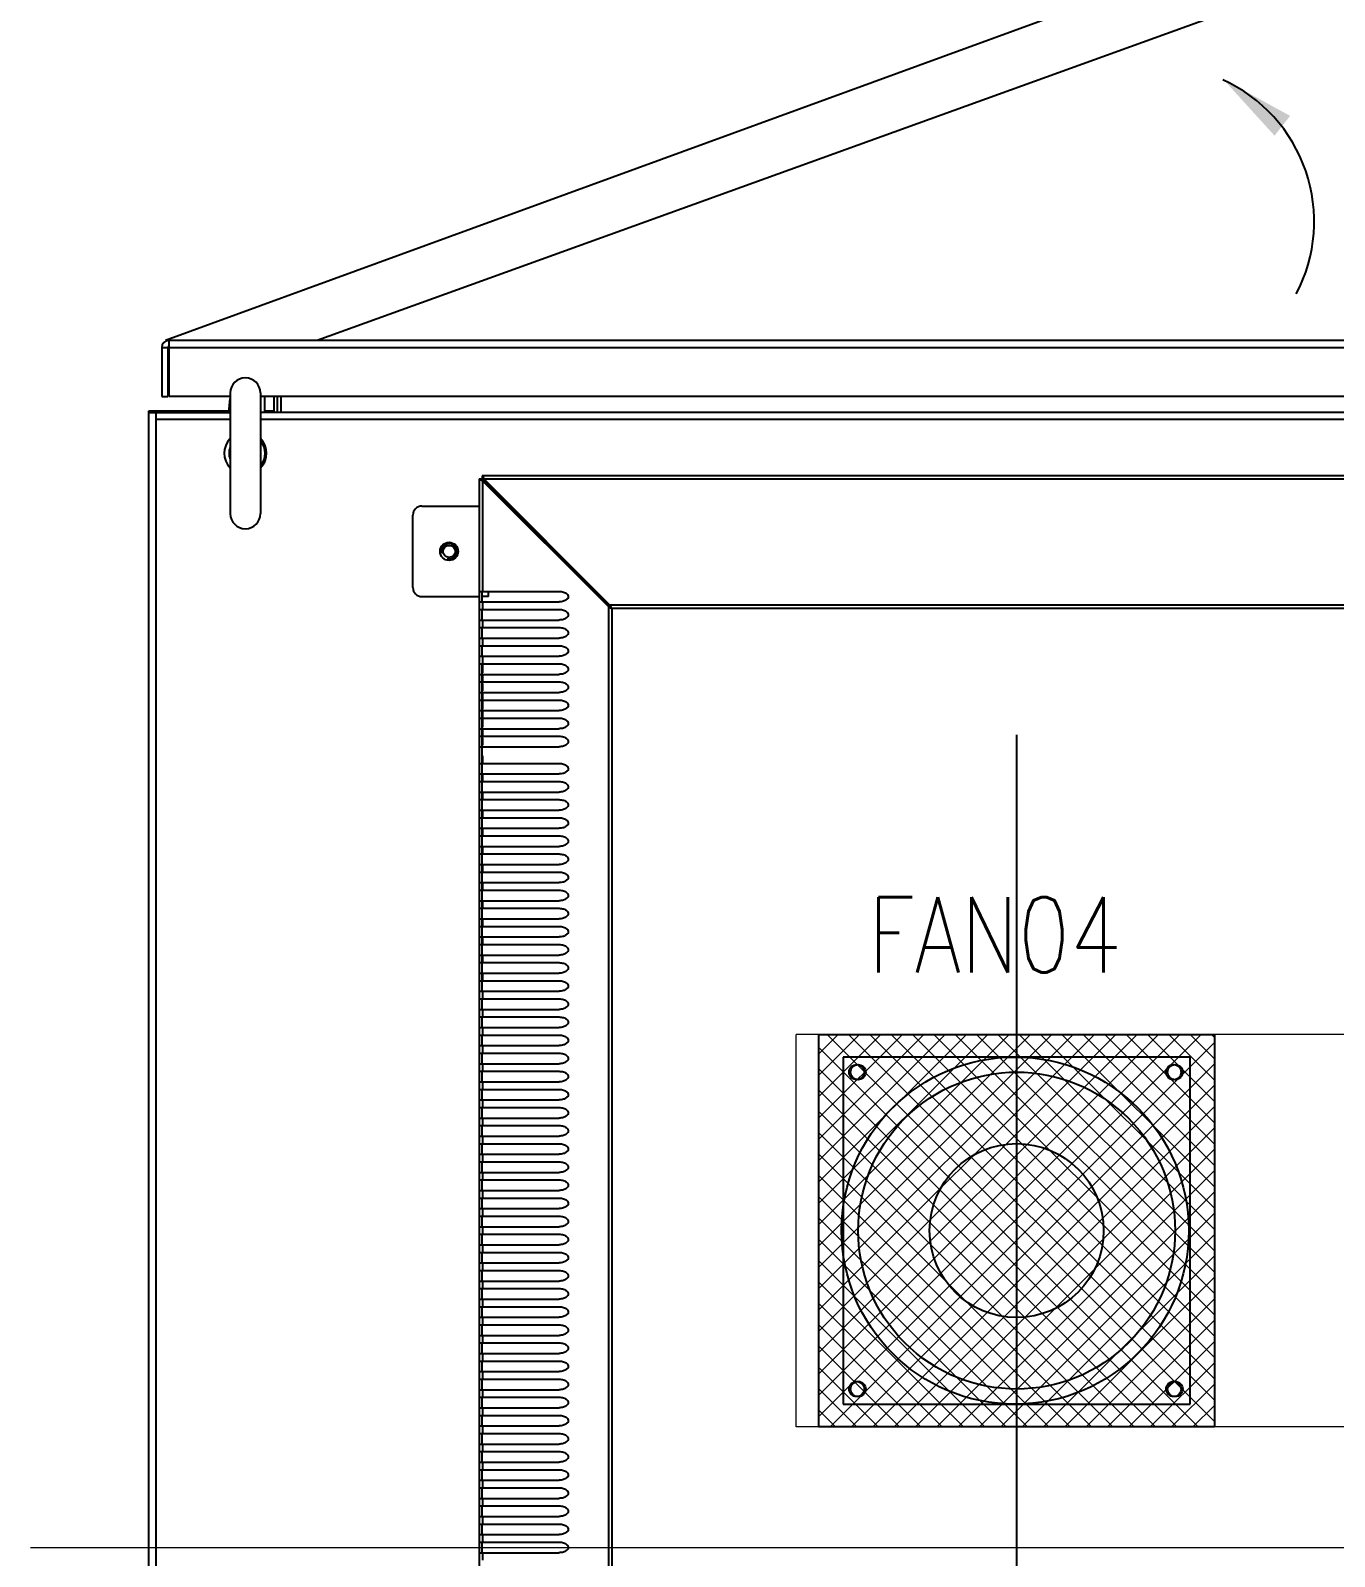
# Model space of a CAD drawing. Extents: x 79822 to 122366, y -56021 to -28815.
# Drawn here: x 84231 to 84663, y -52475 to -51969 of the extents above; entities that cross this region are included whole.
import ezdxf
from ezdxf.lldxf.tags import DXFTag

# ---------------------------------------------------------------- set-up
doc = ezdxf.new("R2010")
doc.units = 0
doc.header["$LTSCALE"] = 100
doc.header["$MEASUREMENT"] = 0
doc.layers.add('CABINET', color=7, linetype='Continuous')
doc.layers.add('PANEL', color=7, linetype='Continuous')
doc.styles.add('ROMANS', font='romans', dxfattribs={"width": 0.8, "height": 2})
tags = doc.linetypes.add('CENTER', pattern=[2, 1.25, -0.25, 0.25, -0.25]).pattern_tags.tags
tags[10:11] = [DXFTag(74, 4), DXFTag(75, 0), DXFTag(340, '0'), DXFTag(46, 1.0), DXFTag(50, 0.0), DXFTag(44, 0.0), DXFTag(45, 0.0)]
tags[8:9] = [DXFTag(74, 4), DXFTag(75, 0), DXFTag(340, '0'), DXFTag(46, 1.0), DXFTag(50, 0.0), DXFTag(44, 0.0), DXFTag(45, 0.0)]
tags[6:7] = [DXFTag(74, 4), DXFTag(75, 0), DXFTag(340, '0'), DXFTag(46, 1.0), DXFTag(50, 0.0), DXFTag(44, 0.0), DXFTag(45, 0.0)]
tags[4:5] = [DXFTag(74, 4), DXFTag(75, 0), DXFTag(340, '0'), DXFTag(46, 1.0), DXFTag(50, 0.0), DXFTag(44, 0.0), DXFTag(45, 0.0)]
tags = doc.linetypes.add('HIDDEN', pattern=[0.375, 0.25, -0.125]).pattern_tags.tags
tags[6:7] = [DXFTag(74, 4), DXFTag(75, 0), DXFTag(340, '0'), DXFTag(46, 1.0), DXFTag(50, 0.0), DXFTag(44, 0.0), DXFTag(45, 0.0)]
tags[4:5] = [DXFTag(74, 4), DXFTag(75, 0), DXFTag(340, '0'), DXFTag(46, 1.0), DXFTag(50, 0.0), DXFTag(44, 0.0), DXFTag(45, 0.0)]

# ---------------------------------------------------------------- blocks, each defined once
blk = doc.blocks.new('风机')
at = {"color": 3}
for p, q in [((0, 0), (0, -115)), ((115, 0), (0, 0)), ((115, -115), (115, 0)), ((0, -115), (115, -115))]:
    blk.add_line(p, q, dxfattribs=at)
for centre, major_axis, start_param, end_param in [((5, -5), (1.77, 1.77), 2.356194490187731, 8.639379797367317), ((57.5, -57.5), (37.12, 37.12), 2.356194490192193, 8.63937979737178), ((110, -5), (1.77, 1.77), 2.356194490188677, 8.639379797368264), ((5, -110), (-1.77, 1.77), 0.785398, 7.068583), ((110, -110), (-1.77, 1.77), 0.785398, 7.068583)]:
    blk.add_ellipse(centre, major_axis=major_axis, ratio=1, start_param=start_param, end_param=end_param, dxfattribs=at)

msp = doc.modelspace()

# ---------------------------------------------------------------- hatches: boundary and pattern name
at = {"linetype": 'HIDDEN', "lineweight": 20}
h = msp.add_hatch(dxfattribs=at)
h.set_pattern_fill('ANSI37', color=256, scale=40, angle=180, style=2)
h.set_pattern_definition([(135, (80412.8075, -71123.2816), (3.5355339, 3.5355339), []), (45, (80412.8075, -71123.2816), (3.5355339, -3.5355339), [])])
h.paths.add_polyline_path([(84622.77, -52431.79), (84491.77, -52431.79), (84491.77, -52301.79), (84622.77, -52301.79)])

# ---------------------------------------------------------------- linework, layer by layer
at = {"color": 7, "linetype": 'Continuous'}
for p, q in [((84276.37, -52071.91), (84276.37, -52090.41)), ((85063.77, -52071.91), (84276.37, -52071.91)), ((84274.07, -52074.21), (84274.07, -52090.41)), ((84274.07, -52074.21), (84276.07, -52074.21)), ((84276.07, -52074.21), (84276.07, -52090.41)), ((84276.37, -52074.21), (85063.77, -52074.21)), ((84274.07, -52090.41), (84276.07, -52090.41)), ((84296.77, -52090.41), (84276.37, -52090.41)), ((84296.3, -52095.76), (84296.77, -52091.06)), ((84296.77, -52089.26), (84296.77, -52129.26)), ((84306.77, -52089.26), (84306.77, -52129.26)), ((85031.77, -52090.41), (84306.77, -52090.41)), ((84308.07, -52090.41), (84308.07, -52095.76)), ((84311.17, -52090.41), (84311.17, -52095.76)), ((84312.37, -52095.76), (84312.37, -52090.41)), ((84313.57, -52090.41), (84313.57, -52095.76)), ((84269.77, -52847.76), (84269.77, -52095.16)), ((84269.77, -52095.16), (84296.36, -52095.16)), ((84269.77, -52095.76), (84296.77, -52095.76)), ((84270.27, -52095.16), (84270.27, -52095.76)), ((84272.07, -52095.76), (84272.07, -52847.76)), ((84296.77, -52098.06), (84272.07, -52098.06)), ((85031.77, -52095.76), (84306.77, -52095.76)), ((85031.77, -52098.06), (84306.77, -52098.06)), ((84308.07, -52095.16), (84311.17, -52095.16)), ((84379.27, -52117.76), (84379.27, -52825.76)), ((84379.27, -52117.76), (84380.37, -52117.76)), ((84380.27, -52116.76), (84380.27, -52117.86)), ((84958.27, -52116.76), (84380.27, -52116.76)), ((84380.87, -52117.86), (84380.87, -52118.36)), ((84422.56, -52159.55), (84380.87, -52117.86)), ((84957.67, -52117.86), (84380.87, -52117.86)), ((84380.37, -52118.36), (84380.37, -52155.01)), ((84422.06, -52160.05), (84380.37, -52118.36)), ((84380.37, -52118.36), (84380.87, -52118.36)), ((84422.56, -52160.05), (84380.87, -52118.36)), ((84360.27, -52126.76), (84379.27, -52126.76)), ((84357.27, -52153.76), (84357.27, -52129.76)), ((84360.27, -52156.76), (84379.27, -52156.76)), ((84379.27, -52155.01), (84405.68, -52155.01)), ((84379.27, -52158.51), (84405.68, -52158.51)), ((84380.27, -52158.51), (84380.27, -52155.01)), ((84382.27, -52156.76), (84380.27, -52156.76)), ((84380.37, -52158.51), (84380.37, -52161.01)), ((84382.27, -52156.76), (84382.27, -52155.01)), ((84379.27, -52161.01), (84405.68, -52161.01)), ((84380.27, -52164.51), (84380.27, -52161.01)), ((84422.06, -52160.05), (84422.06, -52783.47)), ((84422.06, -52160.05), (84422.56, -52160.05)), ((84422.56, -52159.55), (84422.56, -52160.05)), ((84915.98, -52159.55), (84422.56, -52159.55)), ((84423.16, -52160.65), (84423.16, -52782.87)), ((84915.38, -52160.65), (84423.16, -52160.65)), ((84379.27, -52164.51), (84405.68, -52164.51)), ((84379.27, -52167.01), (84405.68, -52167.01)), ((84380.27, -52170.51), (84380.27, -52167.01)), ((84380.37, -52164.51), (84380.37, -52167.01)), ((84379.27, -52170.51), (84405.68, -52170.51)), ((84379.27, -52173.01), (84405.68, -52173.01)), ((84380.27, -52176.51), (84380.27, -52173.01)), ((84380.37, -52170.51), (84380.37, -52173.01)), ((84379.27, -52176.51), (84405.68, -52176.51)), ((84380.37, -52176.51), (84380.37, -52179.01)), ((84379.27, -52179.01), (84405.68, -52179.01)), ((84379.27, -52182.51), (84405.68, -52182.51)), ((84380.27, -52182.51), (84380.27, -52179.01)), ((84380.27, -52185.51), (84380.27, -52182.01)), ((84380.37, -52179.51), (84380.37, -52182.01)), ((84380.37, -52182.51), (84380.37, -52185.01)), ((84379.27, -52185.01), (84405.68, -52185.01)), ((84379.27, -52188.51), (84405.68, -52188.51)), ((84380.27, -52188.51), (84380.27, -52185.01)), ((84380.27, -52191.51), (84380.27, -52188.01)), ((84380.37, -52185.51), (84380.37, -52188.01)), ((84380.37, -52188.51), (84380.37, -52191.01)), ((84379.27, -52191.01), (84405.68, -52191.01)), ((84380.27, -52194.51), (84380.27, -52191.01)), ((84380.27, -52197.51), (84380.27, -52194.01)), ((84380.37, -52191.51), (84380.37, -52194.01)), ((84379.27, -52194.51), (84405.68, -52194.51)), ((84379.27, -52197.01), (84405.68, -52197.01)), ((84380.27, -52200.51), (84380.27, -52197.01)), ((84380.37, -52194.51), (84380.37, -52197.01)), ((84380.37, -52197.51), (84380.37, -52200.01)), ((84379.27, -52200.51), (84405.68, -52200.51)), ((84379.27, -52203.01), (84405.68, -52203.01)), ((84380.27, -52203.51), (84380.27, -52200.01)), ((84380.27, -52206.51), (84380.27, -52203.01)), ((84380.37, -52200.51), (84380.37, -52203.01)), ((84380.37, -52203.51), (84380.37, -52206.01)), ((84379.27, -52206.51), (84405.68, -52206.51)), ((84380.27, -52209.51), (84380.27, -52206.01)), ((84380.27, -52287.51), (84380.27, -52209.01)), ((84379.27, -52212.01), (84405.68, -52212.01)), ((84380.27, -52215.51), (84380.27, -52212.01)), ((84380.37, -52209.51), (84380.37, -52212.01)), ((84379.27, -52215.51), (84405.68, -52215.51)), ((84379.27, -52218.01), (84405.68, -52218.01)), ((84380.27, -52221.51), (84380.27, -52218.01)), ((84380.37, -52215.51), (84380.37, -52218.01)), ((84379.27, -52221.51), (84405.68, -52221.51)), ((84379.27, -52224.01), (84405.68, -52224.01)), ((84380.27, -52227.51), (84380.27, -52224.01)), ((84380.37, -52221.51), (84380.37, -52224.01)), ((84379.27, -52227.51), (84405.68, -52227.51)), ((84380.37, -52227.51), (84380.37, -52230.01)), ((84379.27, -52230.01), (84405.68, -52230.01)), ((84379.27, -52233.51), (84405.68, -52233.51)), ((84380.27, -52233.51), (84380.27, -52230.01)), ((84380.37, -52233.51), (84380.37, -52236.01)), ((84379.27, -52236.01), (84405.68, -52236.01)), ((84379.27, -52239.51), (84405.68, -52239.51)), ((84380.27, -52239.51), (84380.27, -52236.01)), ((84380.37, -52239.51), (84380.37, -52242.01)), ((84379.27, -52242.01), (84405.68, -52242.01)), ((84380.27, -52245.51), (84380.27, -52242.01)), ((84379.27, -52245.51), (84405.68, -52245.51)), ((84379.27, -52248.01), (84405.68, -52248.01)), ((84380.27, -52251.51), (84380.27, -52248.01)), ((84380.37, -52245.51), (84380.37, -52248.01)), ((84379.27, -52251.51), (84405.68, -52251.51)), ((84379.27, -52254.01), (84405.68, -52254.01)), ((84380.27, -52257.51), (84380.27, -52254.01)), ((84380.37, -52251.51), (84380.37, -52254.01)), ((84379.27, -52257.51), (84405.68, -52257.51)), ((84380.37, -52257.51), (84380.37, -52260.01)), ((84379.27, -52260.01), (84405.68, -52260.01)), ((84379.27, -52263.51), (84405.68, -52263.51)), ((84380.27, -52263.51), (84380.27, -52260.01)), ((84380.37, -52263.51), (84380.37, -52266.01)), ((84379.27, -52266.01), (84405.68, -52266.01)), ((84379.27, -52269.51), (84405.68, -52269.51)), ((84380.27, -52269.51), (84380.27, -52266.01)), ((84380.37, -52269.51), (84380.37, -52272.01)), ((84379.27, -52272.01), (84405.68, -52272.01)), ((84380.27, -52275.51), (84380.27, -52272.01)), ((84379.27, -52275.51), (84405.68, -52275.51)), ((84379.27, -52278.01), (84405.68, -52278.01)), ((84380.27, -52281.51), (84380.27, -52278.01)), ((84380.37, -52275.51), (84380.37, -52278.01)), ((84379.27, -52281.51), (84405.68, -52281.51)), ((84379.27, -52284.01), (84405.68, -52284.01)), ((84380.27, -52287.51), (84380.27, -52284.01)), ((84380.37, -52281.51), (84380.37, -52284.01)), ((84379.27, -52287.51), (84405.68, -52287.51)), ((84379.27, -52287.51), (84405.68, -52287.51)), ((84379.27, -52290.01), (84405.68, -52290.01)), ((84379.27, -52290.01), (84405.68, -52290.01)), ((84380.27, -52293.51), (84380.27, -52290.01)), ((84380.27, -52293.51), (84380.27, -52290.01)), ((84380.37, -52287.51), (84380.37, -52290.01)), ((84380.37, -52287.51), (84380.37, -52290.01)), ((84379.27, -52293.51), (84405.68, -52293.51)), ((84379.27, -52293.51), (84405.68, -52293.51)), ((84380.37, -52293.51), (84380.37, -52296.01)), ((84380.37, -52293.51), (84380.37, -52296.01)), ((84379.27, -52296.01), (84405.68, -52296.01)), ((84379.27, -52296.01), (84405.68, -52296.01)), ((84379.27, -52299.51), (84405.68, -52299.51)), ((84379.27, -52299.51), (84405.68, -52299.51)), ((84380.27, -52299.51), (84380.27, -52296.01)), ((84380.27, -52299.51), (84380.27, -52296.01)), ((84380.37, -52299.51), (84380.37, -52302.01)), ((84380.37, -52299.51), (84380.37, -52302.01)), ((84379.27, -52302.01), (84405.68, -52302.01)), ((84379.27, -52302.01), (84405.68, -52302.01)), ((84380.27, -52305.51), (84380.27, -52302.01)), ((84380.27, -52305.51), (84380.27, -52302.01)), ((84379.27, -52305.51), (84405.68, -52305.51)), ((84379.27, -52305.51), (84405.68, -52305.51)), ((84379.27, -52308.01), (84405.68, -52308.01)), ((84379.27, -52308.01), (84405.68, -52308.01)), ((84380.27, -52311.51), (84380.27, -52308.01)), ((84380.27, -52311.51), (84380.27, -52308.01)), ((84380.37, -52305.51), (84380.37, -52308.01)), ((84380.37, -52305.51), (84380.37, -52308.01)), ((84379.27, -52311.51), (84405.68, -52311.51)), ((84379.27, -52311.51), (84405.68, -52311.51)), ((84379.27, -52314.01), (84405.68, -52314.01)), ((84380.27, -52317.51), (84380.27, -52314.01)), ((84380.37, -52311.51), (84380.37, -52314.01)), ((84379.27, -52317.51), (84405.68, -52317.51)), ((84379.27, -52320.01), (84405.68, -52320.01)), ((84380.27, -52323.51), (84380.27, -52320.01)), ((84380.37, -52317.51), (84380.37, -52320.01)), ((84379.27, -52323.51), (84405.68, -52323.51)), ((84380.37, -52323.51), (84380.37, -52326.01)), ((84379.27, -52326.01), (84405.68, -52326.01)), ((84379.27, -52329.51), (84405.68, -52329.51)), ((84380.27, -52329.51), (84380.27, -52326.01)), ((84380.37, -52329.51), (84380.37, -52332.01)), ((84379.27, -52332.01), (84405.68, -52332.01)), ((84379.27, -52335.51), (84405.68, -52335.51)), ((84380.27, -52335.51), (84380.27, -52332.01)), ((84380.37, -52335.51), (84380.37, -52338.01)), ((84379.27, -52338.01), (84405.68, -52338.01)), ((84380.27, -52341.51), (84380.27, -52338.01)), ((84379.27, -52341.51), (84405.68, -52341.51)), ((84379.27, -52344.01), (84405.68, -52344.01)), ((84380.27, -52347.51), (84380.27, -52344.01)), ((84380.37, -52341.51), (84380.37, -52344.01)), ((84379.27, -52347.51), (84405.68, -52347.51)), ((84379.27, -52350.01), (84405.68, -52350.01)), ((84380.27, -52353.51), (84380.27, -52350.01)), ((84380.37, -52347.51), (84380.37, -52350.01)), ((84379.27, -52353.51), (84405.68, -52353.51)), ((84380.37, -52353.51), (84380.37, -52356.01)), ((84379.27, -52356.01), (84405.68, -52356.01)), ((84379.27, -52359.51), (84405.68, -52359.51)), ((84380.27, -52359.51), (84380.27, -52356.01)), ((84380.37, -52359.51), (84380.37, -52362.01)), ((84379.27, -52362.01), (84405.68, -52362.01)), ((84379.27, -52365.51), (84405.68, -52365.51)), ((84380.27, -52365.51), (84380.27, -52362.01)), ((84380.37, -52365.51), (84380.37, -52368.01)), ((84379.27, -52368.01), (84405.68, -52368.01)), ((84380.27, -52371.51), (84380.27, -52368.01)), ((84379.27, -52371.51), (84405.68, -52371.51)), ((84379.27, -52374.01), (84405.68, -52374.01)), ((84380.27, -52377.51), (84380.27, -52374.01)), ((84380.37, -52371.51), (84380.37, -52374.01)), ((84379.27, -52377.51), (84405.68, -52377.51)), ((84379.27, -52380.01), (84405.68, -52380.01)), ((84380.27, -52383.51), (84380.27, -52380.01)), ((84380.37, -52377.51), (84380.37, -52380.01)), ((84379.27, -52383.51), (84405.68, -52383.51)), ((84379.27, -52386.01), (84405.68, -52386.01)), ((84380.27, -52389.51), (84380.27, -52386.01)), ((84380.37, -52383.51), (84380.37, -52386.01)), ((84379.27, -52389.51), (84405.68, -52389.51)), ((84380.37, -52389.51), (84380.37, -52392.01)), ((84379.27, -52392.01), (84405.68, -52392.01)), ((84379.27, -52395.51), (84405.68, -52395.51)), ((84380.27, -52395.51), (84380.27, -52392.01)), ((84380.37, -52395.51), (84380.37, -52398.01)), ((84379.27, -52398.01), (84405.68, -52398.01)), ((84380.27, -52401.51), (84380.27, -52398.01)), ((84379.27, -52401.51), (84405.68, -52401.51)), ((84379.27, -52404.01), (84405.68, -52404.01)), ((84380.27, -52407.51), (84380.27, -52404.01)), ((84380.37, -52401.51), (84380.37, -52404.01)), ((84379.27, -52407.51), (84405.68, -52407.51)), ((84379.27, -52410.01), (84405.68, -52410.01)), ((84380.27, -52413.51), (84380.27, -52410.01)), ((84380.37, -52407.51), (84380.37, -52410.01)), ((84379.27, -52413.51), (84405.68, -52413.51)), ((84379.27, -52416.01), (84405.68, -52416.01)), ((84380.27, -52419.51), (84380.27, -52416.01)), ((84380.37, -52413.51), (84380.37, -52416.01)), ((84379.27, -52419.51), (84405.68, -52419.51)), ((84380.37, -52419.51), (84380.37, -52422.01)), ((84379.27, -52422.01), (84405.68, -52422.01)), ((84379.27, -52425.51), (84405.68, -52425.51)), ((84380.27, -52425.51), (84380.27, -52422.01)), ((84380.37, -52425.51), (84380.37, -52428.01)), ((84379.27, -52428.01), (84405.68, -52428.01)), ((84379.27, -52431.51), (84405.68, -52431.51)), ((84380.27, -52431.51), (84380.27, -52428.01)), ((84380.37, -52431.51), (84380.37, -52434.01)), ((84379.27, -52434.01), (84405.68, -52434.01)), ((84380.27, -52437.51), (84380.27, -52434.01)), ((84379.27, -52437.51), (84405.68, -52437.51)), ((84379.27, -52440.01), (84405.68, -52440.01)), ((84380.27, -52443.51), (84380.27, -52440.01)), ((84380.37, -52437.51), (84380.37, -52440.01)), ((84379.27, -52443.51), (84405.68, -52443.51)), ((84379.27, -52446.01), (84405.68, -52446.01)), ((84380.27, -52449.51), (84380.27, -52446.01)), ((84380.37, -52443.51), (84380.37, -52446.01)), ((84379.27, -52449.51), (84405.68, -52449.51)), ((84380.37, -52449.51), (84380.37, -52452.01)), ((84379.27, -52452.01), (84405.68, -52452.01)), ((84379.27, -52455.51), (84405.68, -52455.51)), ((84380.27, -52455.51), (84380.27, -52452.01)), ((84380.37, -52455.51), (84380.37, -52458.01)), ((84379.27, -52458.01), (84405.68, -52458.01)), ((84379.27, -52461.51), (84405.68, -52461.51)), ((84380.27, -52461.51), (84380.27, -52458.01)), ((84380.37, -52461.51), (84380.37, -52464.01)), ((84379.27, -52464.01), (84405.68, -52464.01)), ((84380.27, -52467.51), (84380.27, -52464.01)), ((84379.27, -52467.51), (84405.68, -52467.51)), ((84379.27, -52470.01), (84405.68, -52470.01)), ((84380.27, -52473.51), (84380.27, -52470.01)), ((84380.37, -52467.51), (84380.37, -52470.01)), ((84379.27, -52473.51), (84405.68, -52473.51)), ((84380.37, -52473.51), (84380.37, -52476.01))]:
    msp.add_line(p, q, dxfattribs=at)
at = {"color": 5, "linetype": 'HIDDEN', "lineweight": 15, "ltscale": 30}
for p, q in [((84854.27, -52301.79), (84484.27, -52301.79)), ((84484.27, -52431.79), (84484.27, -52301.79)), ((84854.27, -52431.79), (84484.27, -52431.79))]:
    msp.add_line(p, q, dxfattribs=at)
at = {"color": 1, "linetype": 'CENTER', "lineweight": 20}
msp.add_line((84230.6, -52471.76), (85102.24, -52471.76), dxfattribs=at)
at = {"linetype": 'HIDDEN'}
msp.add_lwpolyline([(84622.77, -52431.79), (84491.77, -52431.79), (84491.77, -52301.79), (84622.77, -52301.79)], close=True, dxfattribs=at)
at = {"color": 7, "linetype": 'Continuous'}
for radius in [3, 2]:
    msp.add_circle((84369.27, -52141.76), radius, dxfattribs=at)
at = {"color": 7, "linetype": 'HIDDEN'}
for centre, radius in [((84556.77, -52366.79), 57.5), ((84504.27, -52314.29), 2.5), ((84609.27, -52314.29), 2.5), ((84504.27, -52419.29), 2.5), ((84609.27, -52419.29), 2.5)]:
    msp.add_circle(centre, radius, dxfattribs=at)
at = {"color": 7, "linetype": 'Continuous'}
for centre, radius, start, end in [((84276.37, -52074.21), 2.3, 90, 180), ((84276.37, -52074.21), 0.3, 90, 180), ((84301.77, -52089.26), 5, 0, 180), ((84301.77, -52109.26), 7, 136.1481, 223.8519), ((84302.37, -52109.26), 6, 158.9847, 195), ((84302.37, -52109.26), 6, 159.9087, 200.0913), ((84302.37, -52109.26), 6, 317.1729, 42.8262), ((84302.37, -52109.26), 6, 317.4995, 42.5005), ((84301.77, -52109.26), 7, 316.1481, 43.8519), ((84366.48, -52122.18), 15.02, 16.7186, 17.1216), ((84384.69, -52103.97), 15.02, 252.8784, 253.2814), ((84360.27, -52129.76), 3, 90, 180), ((84301.77, -52129.26), 5, 180, 0), ((84369.27, -52141.76), 2.5, 255, 195), ((84360.27, -52153.76), 3, 180, 270), ((84431.38, -52151.73), 12.13, 224.62, 225.9632), ((84414.24, -52168.87), 12.13, 44.0368, 45.38), ((84454.8, -52099.74), 68.64, 242.1869, 242.5468), ((84362.25, -52192.29), 68.64, 27.4532, 27.8131)]:
    msp.add_arc(centre, radius, start, end, dxfattribs=at)
for points, start_tangent, end_tangent in [([(84379.4, -52117.96), (84379.27, -52117.76)], (-0.79084, 0.612022), (0, 1)), ([(84380.27, -52118.33), (84379.78, -52118.16), (84379.56, -52118.06), (84379.4, -52117.96)], (-0.955586, 0.294712), (-0.79084, 0.612022)), ([(84380.47, -52116.89), (84380.27, -52116.76)], (-0.612022, 0.79084), (-1, 0)), ([(84380.47, -52117.83), (84380.27, -52117.76)], (-0.822198, 0.569202), (-1, 0)), ([(84380.34, -52117.96), (84380.27, -52117.76)], (-0.569202, 0.822198), (0, 1)), ([(84380.87, -52118.36), (84380.55, -52118.16), (84380.34, -52117.96)], (-0.875724, 0.482812), (-0.569202, 0.822198)), ([(84380.84, -52117.76), (84380.67, -52117.27), (84380.57, -52117.05), (84380.47, -52116.89)], (-0.294712, 0.955586), (-0.612022, 0.79084)), ([(84380.87, -52118.36), (84380.67, -52118.04), (84380.47, -52117.83)], (-0.482812, 0.875724), (-0.822198, 0.569202)), ([(84405.68, -52155.01), (84406.47, -52155.07), (84407.16, -52155.23), (84407.77, -52155.49), (84408.27, -52155.85), (84408.61, -52156.31), (84408.71, -52156.84), (84408.55, -52157.33), (84408.19, -52157.74), (84407.7, -52158.06), (84407.11, -52158.3), (84406.44, -52158.45), (84405.68, -52158.51)], (0.999961, -0.008789), (-0.999962, -0.008666)), ([(84405.68, -52161.01), (84406.47, -52161.07), (84407.16, -52161.23), (84407.77, -52161.49), (84408.27, -52161.85), (84408.61, -52162.31), (84408.71, -52162.84), (84408.55, -52163.33), (84408.19, -52163.74), (84407.7, -52164.06), (84407.11, -52164.3), (84406.44, -52164.45), (84405.68, -52164.51)], (0.999961, -0.008789), (-0.999962, -0.008666)), ([(84422.06, -52160.05), (84422.41, -52160.25), (84422.78, -52160.45)], (0.856944, -0.515409), (0.883981, -0.467523)), ([(84422.56, -52159.55), (84422.76, -52159.9), (84422.96, -52160.27)], (0.515409, -0.856944), (0.467523, -0.883981)), ([(84422.56, -52160.05), (84422.75, -52160.25)], (0.671784, -0.740747), (0.701407, -0.712761)), ([(84422.56, -52160.05), (84422.76, -52160.24)], (0.740747, -0.671784), (0.712761, -0.701407)), ([(84405.68, -52167.01), (84406.47, -52167.07), (84407.16, -52167.23), (84407.77, -52167.49), (84408.27, -52167.85), (84408.61, -52168.31), (84408.71, -52168.84), (84408.55, -52169.33), (84408.19, -52169.74), (84407.7, -52170.06), (84407.11, -52170.3), (84406.44, -52170.45), (84405.68, -52170.51)], (0.999961, -0.008789), (-0.999962, -0.008666)), ([(84405.68, -52173.01), (84406.47, -52173.07), (84407.16, -52173.23), (84407.77, -52173.49), (84408.27, -52173.85), (84408.61, -52174.31), (84408.71, -52174.84), (84408.55, -52175.33), (84408.19, -52175.74), (84407.7, -52176.06), (84407.11, -52176.3), (84406.44, -52176.45), (84405.68, -52176.51)], (0.999961, -0.008789), (-0.999962, -0.008666)), ([(84405.68, -52179.01), (84406.47, -52179.07), (84407.16, -52179.23), (84407.77, -52179.49), (84408.27, -52179.85), (84408.61, -52180.31), (84408.71, -52180.84), (84408.55, -52181.33), (84408.19, -52181.74), (84407.7, -52182.06), (84407.11, -52182.3), (84406.44, -52182.45), (84405.68, -52182.51)], (0.999961, -0.008789), (-0.999962, -0.008666)), ([(84405.68, -52185.01), (84406.47, -52185.07), (84407.16, -52185.23), (84407.77, -52185.49), (84408.27, -52185.85), (84408.61, -52186.31), (84408.71, -52186.84), (84408.55, -52187.33), (84408.19, -52187.74), (84407.7, -52188.06), (84407.11, -52188.3), (84406.44, -52188.45), (84405.68, -52188.51)], (0.999961, -0.008789), (-0.999962, -0.008666)), ([(84405.68, -52191.01), (84406.47, -52191.07), (84407.16, -52191.23), (84407.77, -52191.49), (84408.27, -52191.85), (84408.61, -52192.31), (84408.71, -52192.84), (84408.55, -52193.33), (84408.19, -52193.74), (84407.7, -52194.06), (84407.11, -52194.3), (84406.44, -52194.45), (84405.68, -52194.51)], (0.999961, -0.008789), (-0.999962, -0.008666)), ([(84405.68, -52197.01), (84406.47, -52197.07), (84407.16, -52197.23), (84407.77, -52197.49), (84408.27, -52197.85), (84408.61, -52198.31), (84408.71, -52198.84), (84408.55, -52199.33), (84408.19, -52199.74), (84407.7, -52200.06), (84407.11, -52200.3), (84406.44, -52200.45), (84405.68, -52200.51)], (0.999961, -0.008789), (-0.999962, -0.008666)), ([(84405.68, -52203.01), (84406.47, -52203.07), (84407.16, -52203.23), (84407.77, -52203.49), (84408.27, -52203.85), (84408.61, -52204.31), (84408.71, -52204.84), (84408.55, -52205.33), (84408.19, -52205.74), (84407.7, -52206.06), (84407.11, -52206.3), (84406.44, -52206.45), (84405.68, -52206.51)], (0.999961, -0.008789), (-0.999962, -0.008666)), ([(84405.68, -52212.01), (84406.47, -52212.07), (84407.16, -52212.23), (84407.77, -52212.49), (84408.27, -52212.85), (84408.61, -52213.31), (84408.71, -52213.84), (84408.55, -52214.33), (84408.19, -52214.74), (84407.7, -52215.06), (84407.11, -52215.3), (84406.44, -52215.45), (84405.68, -52215.51)], (0.999961, -0.008789), (-0.999962, -0.008666)), ([(84405.68, -52218.01), (84406.47, -52218.07), (84407.16, -52218.23), (84407.77, -52218.49), (84408.27, -52218.85), (84408.61, -52219.31), (84408.71, -52219.84), (84408.55, -52220.33), (84408.19, -52220.74), (84407.7, -52221.06), (84407.11, -52221.3), (84406.44, -52221.45), (84405.68, -52221.51)], (0.999961, -0.008789), (-0.999962, -0.008666)), ([(84405.68, -52224.01), (84406.47, -52224.07), (84407.16, -52224.23), (84407.77, -52224.49), (84408.27, -52224.85), (84408.61, -52225.31), (84408.71, -52225.84), (84408.55, -52226.33), (84408.19, -52226.74), (84407.7, -52227.06), (84407.11, -52227.3), (84406.44, -52227.45), (84405.68, -52227.51)], (0.999961, -0.008789), (-0.999962, -0.008666)), ([(84405.68, -52230.01), (84406.47, -52230.07), (84407.16, -52230.23), (84407.77, -52230.49), (84408.27, -52230.85), (84408.61, -52231.31), (84408.71, -52231.84), (84408.55, -52232.33), (84408.19, -52232.74), (84407.7, -52233.06), (84407.11, -52233.3), (84406.44, -52233.45), (84405.68, -52233.51)], (0.999961, -0.008789), (-0.999962, -0.008666)), ([(84405.68, -52236.01), (84406.47, -52236.07), (84407.16, -52236.23), (84407.77, -52236.49), (84408.27, -52236.85), (84408.61, -52237.31), (84408.71, -52237.84), (84408.55, -52238.33), (84408.19, -52238.74), (84407.7, -52239.06), (84407.11, -52239.3), (84406.44, -52239.45), (84405.68, -52239.51)], (0.999961, -0.008789), (-0.999962, -0.008666)), ([(84405.68, -52242.01), (84406.47, -52242.07), (84407.16, -52242.23), (84407.77, -52242.49), (84408.27, -52242.85), (84408.61, -52243.31), (84408.71, -52243.84), (84408.55, -52244.33), (84408.19, -52244.74), (84407.7, -52245.06), (84407.11, -52245.3), (84406.44, -52245.45), (84405.68, -52245.51)], (0.999961, -0.008789), (-0.999962, -0.008666)), ([(84405.68, -52248.01), (84406.47, -52248.07), (84407.16, -52248.23), (84407.77, -52248.49), (84408.27, -52248.85), (84408.61, -52249.31), (84408.71, -52249.84), (84408.55, -52250.33), (84408.19, -52250.74), (84407.7, -52251.06), (84407.11, -52251.3), (84406.44, -52251.45), (84405.68, -52251.51)], (0.999961, -0.008789), (-0.999962, -0.008666)), ([(84405.68, -52254.01), (84406.47, -52254.07), (84407.16, -52254.23), (84407.77, -52254.49), (84408.27, -52254.85), (84408.61, -52255.31), (84408.71, -52255.84), (84408.55, -52256.33), (84408.19, -52256.74), (84407.7, -52257.06), (84407.11, -52257.3), (84406.44, -52257.45), (84405.68, -52257.51)], (0.999961, -0.008789), (-0.999962, -0.008666)), ([(84405.68, -52260.01), (84406.47, -52260.07), (84407.16, -52260.23), (84407.77, -52260.49), (84408.27, -52260.85), (84408.61, -52261.31), (84408.71, -52261.84), (84408.55, -52262.33), (84408.19, -52262.74), (84407.7, -52263.06), (84407.11, -52263.3), (84406.44, -52263.45), (84405.68, -52263.51)], (0.999961, -0.008789), (-0.999962, -0.008666)), ([(84405.68, -52266.01), (84406.47, -52266.07), (84407.16, -52266.23), (84407.77, -52266.49), (84408.27, -52266.85), (84408.61, -52267.31), (84408.71, -52267.84), (84408.55, -52268.33), (84408.19, -52268.74), (84407.7, -52269.06), (84407.11, -52269.3), (84406.44, -52269.45), (84405.68, -52269.51)], (0.999961, -0.008789), (-0.999962, -0.008666)), ([(84405.68, -52272.01), (84406.47, -52272.07), (84407.16, -52272.23), (84407.77, -52272.49), (84408.27, -52272.85), (84408.61, -52273.31), (84408.71, -52273.84), (84408.55, -52274.33), (84408.19, -52274.74), (84407.7, -52275.06), (84407.11, -52275.3), (84406.44, -52275.45), (84405.68, -52275.51)], (0.999961, -0.008789), (-0.999962, -0.008666)), ([(84405.68, -52278.01), (84406.47, -52278.07), (84407.16, -52278.23), (84407.77, -52278.49), (84408.27, -52278.85), (84408.61, -52279.31), (84408.71, -52279.84), (84408.55, -52280.33), (84408.19, -52280.74), (84407.7, -52281.06), (84407.11, -52281.3), (84406.44, -52281.45), (84405.68, -52281.51)], (0.999961, -0.008789), (-0.999962, -0.008666)), ([(84405.68, -52284.01), (84406.47, -52284.07), (84407.16, -52284.23), (84407.77, -52284.49), (84408.27, -52284.85), (84408.61, -52285.31), (84408.71, -52285.84), (84408.55, -52286.33), (84408.19, -52286.74), (84407.7, -52287.06), (84407.11, -52287.3), (84406.44, -52287.45), (84405.68, -52287.51)], (0.999961, -0.008789), (-0.999962, -0.008666)), ([(84405.68, -52290.01), (84406.47, -52290.07), (84407.16, -52290.23), (84407.77, -52290.49), (84408.27, -52290.85), (84408.61, -52291.31), (84408.71, -52291.84), (84408.55, -52292.33), (84408.19, -52292.74), (84407.7, -52293.06), (84407.11, -52293.3), (84406.44, -52293.45), (84405.68, -52293.51)], (0.999961, -0.008789), (-0.999962, -0.008666)), ([(84405.68, -52290.01), (84406.47, -52290.07), (84407.16, -52290.23), (84407.77, -52290.49), (84408.27, -52290.85), (84408.61, -52291.31), (84408.71, -52291.84), (84408.55, -52292.33), (84408.19, -52292.74), (84407.7, -52293.06), (84407.11, -52293.3), (84406.44, -52293.45), (84405.68, -52293.51)], (0.999961, -0.008789), (-0.999962, -0.008666)), ([(84405.68, -52296.01), (84406.47, -52296.07), (84407.16, -52296.23), (84407.77, -52296.49), (84408.27, -52296.85), (84408.61, -52297.31), (84408.71, -52297.84), (84408.55, -52298.33), (84408.19, -52298.74), (84407.7, -52299.06), (84407.11, -52299.3), (84406.44, -52299.45), (84405.68, -52299.51)], (0.999961, -0.008789), (-0.999962, -0.008666)), ([(84405.68, -52296.01), (84406.47, -52296.07), (84407.16, -52296.23), (84407.77, -52296.49), (84408.27, -52296.85), (84408.61, -52297.31), (84408.71, -52297.84), (84408.55, -52298.33), (84408.19, -52298.74), (84407.7, -52299.06), (84407.11, -52299.3), (84406.44, -52299.45), (84405.68, -52299.51)], (0.999961, -0.008789), (-0.999962, -0.008666)), ([(84405.68, -52302.01), (84406.47, -52302.07), (84407.16, -52302.23), (84407.77, -52302.49), (84408.27, -52302.85), (84408.61, -52303.31), (84408.71, -52303.84), (84408.55, -52304.33), (84408.19, -52304.74), (84407.7, -52305.06), (84407.11, -52305.3), (84406.44, -52305.45), (84405.68, -52305.51)], (0.999961, -0.008789), (-0.999962, -0.008666)), ([(84405.68, -52302.01), (84406.47, -52302.07), (84407.16, -52302.23), (84407.77, -52302.49), (84408.27, -52302.85), (84408.61, -52303.31), (84408.71, -52303.84), (84408.55, -52304.33), (84408.19, -52304.74), (84407.7, -52305.06), (84407.11, -52305.3), (84406.44, -52305.45), (84405.68, -52305.51)], (0.999961, -0.008789), (-0.999962, -0.008666)), ([(84405.68, -52308.01), (84406.47, -52308.07), (84407.16, -52308.23), (84407.77, -52308.49), (84408.27, -52308.85), (84408.61, -52309.31), (84408.71, -52309.84), (84408.55, -52310.33), (84408.19, -52310.74), (84407.7, -52311.06), (84407.11, -52311.3), (84406.44, -52311.45), (84405.68, -52311.51)], (0.999961, -0.008789), (-0.999962, -0.008666)), ([(84405.68, -52308.01), (84406.47, -52308.07), (84407.16, -52308.23), (84407.77, -52308.49), (84408.27, -52308.85), (84408.61, -52309.31), (84408.71, -52309.84), (84408.55, -52310.33), (84408.19, -52310.74), (84407.7, -52311.06), (84407.11, -52311.3), (84406.44, -52311.45), (84405.68, -52311.51)], (0.999961, -0.008789), (-0.999962, -0.008666)), ([(84405.68, -52314.01), (84406.47, -52314.07), (84407.16, -52314.23), (84407.77, -52314.49), (84408.27, -52314.85), (84408.61, -52315.31), (84408.71, -52315.84), (84408.55, -52316.33), (84408.19, -52316.74), (84407.7, -52317.06), (84407.11, -52317.3), (84406.44, -52317.45), (84405.68, -52317.51)], (0.999961, -0.008789), (-0.999962, -0.008666)), ([(84405.68, -52320.01), (84406.47, -52320.07), (84407.16, -52320.23), (84407.77, -52320.49), (84408.27, -52320.85), (84408.61, -52321.31), (84408.71, -52321.84), (84408.55, -52322.33), (84408.19, -52322.74), (84407.7, -52323.06), (84407.11, -52323.3), (84406.44, -52323.45), (84405.68, -52323.51)], (0.999961, -0.008789), (-0.999962, -0.008666)), ([(84405.68, -52326.01), (84406.47, -52326.07), (84407.16, -52326.23), (84407.77, -52326.49), (84408.27, -52326.85), (84408.61, -52327.31), (84408.71, -52327.84), (84408.55, -52328.33), (84408.19, -52328.74), (84407.7, -52329.06), (84407.11, -52329.3), (84406.44, -52329.45), (84405.68, -52329.51)], (0.999961, -0.008789), (-0.999962, -0.008666)), ([(84405.68, -52332.01), (84406.47, -52332.07), (84407.16, -52332.23), (84407.77, -52332.49), (84408.27, -52332.85), (84408.61, -52333.31), (84408.71, -52333.84), (84408.55, -52334.33), (84408.19, -52334.74), (84407.7, -52335.06), (84407.11, -52335.3), (84406.44, -52335.45), (84405.68, -52335.51)], (0.999961, -0.008789), (-0.999962, -0.008666)), ([(84405.68, -52338.01), (84406.47, -52338.07), (84407.16, -52338.23), (84407.77, -52338.49), (84408.27, -52338.85), (84408.61, -52339.31), (84408.71, -52339.84), (84408.55, -52340.33), (84408.19, -52340.74), (84407.7, -52341.06), (84407.11, -52341.3), (84406.44, -52341.45), (84405.68, -52341.51)], (0.999961, -0.008789), (-0.999962, -0.008666)), ([(84405.68, -52344.01), (84406.47, -52344.07), (84407.16, -52344.23), (84407.77, -52344.49), (84408.27, -52344.85), (84408.61, -52345.31), (84408.71, -52345.84), (84408.55, -52346.33), (84408.19, -52346.74), (84407.7, -52347.06), (84407.11, -52347.3), (84406.44, -52347.45), (84405.68, -52347.51)], (0.999961, -0.008789), (-0.999962, -0.008666)), ([(84405.68, -52350.01), (84406.47, -52350.07), (84407.16, -52350.23), (84407.77, -52350.49), (84408.27, -52350.85), (84408.61, -52351.31), (84408.71, -52351.84), (84408.55, -52352.33), (84408.19, -52352.74), (84407.7, -52353.06), (84407.11, -52353.3), (84406.44, -52353.45), (84405.68, -52353.51)], (0.999961, -0.008789), (-0.999962, -0.008666)), ([(84405.68, -52356.01), (84406.47, -52356.07), (84407.16, -52356.23), (84407.77, -52356.49), (84408.27, -52356.85), (84408.61, -52357.31), (84408.71, -52357.84), (84408.55, -52358.33), (84408.19, -52358.74), (84407.7, -52359.06), (84407.11, -52359.3), (84406.44, -52359.45), (84405.68, -52359.51)], (0.999961, -0.008789), (-0.999962, -0.008666)), ([(84405.68, -52362.01), (84406.47, -52362.07), (84407.16, -52362.23), (84407.77, -52362.49), (84408.27, -52362.85), (84408.61, -52363.31), (84408.71, -52363.84), (84408.55, -52364.33), (84408.19, -52364.74), (84407.7, -52365.06), (84407.11, -52365.3), (84406.44, -52365.45), (84405.68, -52365.51)], (0.999961, -0.008789), (-0.999962, -0.008666)), ([(84405.68, -52368.01), (84406.47, -52368.07), (84407.16, -52368.23), (84407.77, -52368.49), (84408.27, -52368.85), (84408.61, -52369.31), (84408.71, -52369.84), (84408.55, -52370.33), (84408.19, -52370.74), (84407.7, -52371.06), (84407.11, -52371.3), (84406.44, -52371.45), (84405.68, -52371.51)], (0.999961, -0.008789), (-0.999962, -0.008666)), ([(84405.68, -52374.01), (84406.47, -52374.07), (84407.16, -52374.23), (84407.77, -52374.49), (84408.27, -52374.85), (84408.61, -52375.31), (84408.71, -52375.84), (84408.55, -52376.33), (84408.19, -52376.74), (84407.7, -52377.06), (84407.11, -52377.3), (84406.44, -52377.45), (84405.68, -52377.51)], (0.999961, -0.008789), (-0.999962, -0.008666)), ([(84405.68, -52380.01), (84406.47, -52380.07), (84407.16, -52380.23), (84407.77, -52380.49), (84408.27, -52380.85), (84408.61, -52381.31), (84408.71, -52381.84), (84408.55, -52382.33), (84408.19, -52382.74), (84407.7, -52383.06), (84407.11, -52383.3), (84406.44, -52383.45), (84405.68, -52383.51)], (0.999961, -0.008789), (-0.999962, -0.008666)), ([(84405.68, -52386.01), (84406.47, -52386.07), (84407.16, -52386.23), (84407.77, -52386.49), (84408.27, -52386.85), (84408.61, -52387.31), (84408.71, -52387.84), (84408.55, -52388.33), (84408.19, -52388.74), (84407.7, -52389.06), (84407.11, -52389.3), (84406.44, -52389.45), (84405.68, -52389.51)], (0.999961, -0.008789), (-0.999962, -0.008666)), ([(84405.68, -52392.01), (84406.47, -52392.07), (84407.16, -52392.23), (84407.77, -52392.49), (84408.27, -52392.85), (84408.61, -52393.31), (84408.71, -52393.84), (84408.55, -52394.33), (84408.19, -52394.74), (84407.7, -52395.06), (84407.11, -52395.3), (84406.44, -52395.45), (84405.68, -52395.51)], (0.999961, -0.008789), (-0.999962, -0.008666)), ([(84405.68, -52398.01), (84406.47, -52398.07), (84407.16, -52398.23), (84407.77, -52398.49), (84408.27, -52398.85), (84408.61, -52399.31), (84408.71, -52399.84), (84408.55, -52400.33), (84408.19, -52400.74), (84407.7, -52401.06), (84407.11, -52401.3), (84406.44, -52401.45), (84405.68, -52401.51)], (0.999961, -0.008789), (-0.999962, -0.008666)), ([(84405.68, -52404.01), (84406.47, -52404.07), (84407.16, -52404.23), (84407.77, -52404.49), (84408.27, -52404.85), (84408.61, -52405.31), (84408.71, -52405.84), (84408.55, -52406.33), (84408.19, -52406.74), (84407.7, -52407.06), (84407.11, -52407.3), (84406.44, -52407.45), (84405.68, -52407.51)], (0.999961, -0.008789), (-0.999962, -0.008666)), ([(84405.68, -52410.01), (84406.47, -52410.07), (84407.16, -52410.23), (84407.77, -52410.49), (84408.27, -52410.85), (84408.61, -52411.31), (84408.71, -52411.84), (84408.55, -52412.33), (84408.19, -52412.74), (84407.7, -52413.06), (84407.11, -52413.3), (84406.44, -52413.45), (84405.68, -52413.51)], (0.999961, -0.008789), (-0.999962, -0.008666)), ([(84405.68, -52416.01), (84406.47, -52416.07), (84407.16, -52416.23), (84407.77, -52416.49), (84408.27, -52416.85), (84408.61, -52417.31), (84408.71, -52417.84), (84408.55, -52418.33), (84408.19, -52418.74), (84407.7, -52419.06), (84407.11, -52419.3), (84406.44, -52419.45), (84405.68, -52419.51)], (0.999961, -0.008789), (-0.999962, -0.008666)), ([(84405.68, -52422.01), (84406.47, -52422.07), (84407.16, -52422.23), (84407.77, -52422.49), (84408.27, -52422.85), (84408.61, -52423.31), (84408.71, -52423.84), (84408.55, -52424.33), (84408.19, -52424.74), (84407.7, -52425.06), (84407.11, -52425.3), (84406.44, -52425.45), (84405.68, -52425.51)], (0.999961, -0.008789), (-0.999962, -0.008666)), ([(84405.68, -52428.01), (84406.47, -52428.07), (84407.16, -52428.23), (84407.77, -52428.49), (84408.27, -52428.85), (84408.61, -52429.31), (84408.71, -52429.84), (84408.55, -52430.33), (84408.19, -52430.74), (84407.7, -52431.06), (84407.11, -52431.3), (84406.44, -52431.45), (84405.68, -52431.51)], (0.999961, -0.008789), (-0.999962, -0.008666)), ([(84405.68, -52434.01), (84406.47, -52434.07), (84407.16, -52434.23), (84407.77, -52434.49), (84408.27, -52434.85), (84408.61, -52435.31), (84408.71, -52435.84), (84408.55, -52436.33), (84408.19, -52436.74), (84407.7, -52437.06), (84407.11, -52437.3), (84406.44, -52437.45), (84405.68, -52437.51)], (0.999961, -0.008789), (-0.999962, -0.008666)), ([(84405.68, -52440.01), (84406.47, -52440.07), (84407.16, -52440.23), (84407.77, -52440.49), (84408.27, -52440.85), (84408.61, -52441.31), (84408.71, -52441.84), (84408.55, -52442.33), (84408.19, -52442.74), (84407.7, -52443.06), (84407.11, -52443.3), (84406.44, -52443.45), (84405.68, -52443.51)], (0.999961, -0.008789), (-0.999962, -0.008666)), ([(84405.68, -52446.01), (84406.47, -52446.07), (84407.16, -52446.23), (84407.77, -52446.49), (84408.27, -52446.85), (84408.61, -52447.31), (84408.71, -52447.84), (84408.55, -52448.33), (84408.19, -52448.74), (84407.7, -52449.06), (84407.11, -52449.3), (84406.44, -52449.45), (84405.68, -52449.51)], (0.999961, -0.008789), (-0.999962, -0.008666)), ([(84405.68, -52452.01), (84406.47, -52452.07), (84407.16, -52452.23), (84407.77, -52452.49), (84408.27, -52452.85), (84408.61, -52453.31), (84408.71, -52453.84), (84408.55, -52454.33), (84408.19, -52454.74), (84407.7, -52455.06), (84407.11, -52455.3), (84406.44, -52455.45), (84405.68, -52455.51)], (0.999961, -0.008789), (-0.999962, -0.008666)), ([(84405.68, -52458.01), (84406.47, -52458.07), (84407.16, -52458.23), (84407.77, -52458.49), (84408.27, -52458.85), (84408.61, -52459.31), (84408.71, -52459.84), (84408.55, -52460.33), (84408.19, -52460.74), (84407.7, -52461.06), (84407.11, -52461.3), (84406.44, -52461.45), (84405.68, -52461.51)], (0.999961, -0.008789), (-0.999962, -0.008666)), ([(84405.68, -52464.01), (84406.47, -52464.07), (84407.16, -52464.23), (84407.77, -52464.49), (84408.27, -52464.85), (84408.61, -52465.31), (84408.71, -52465.84), (84408.55, -52466.33), (84408.19, -52466.74), (84407.7, -52467.06), (84407.11, -52467.3), (84406.44, -52467.45), (84405.68, -52467.51)], (0.999961, -0.008789), (-0.999962, -0.008666)), ([(84405.68, -52470.01), (84406.47, -52470.07), (84407.16, -52470.23), (84407.77, -52470.49), (84408.27, -52470.85), (84408.61, -52471.31), (84408.71, -52471.84), (84408.55, -52472.33), (84408.19, -52472.74), (84407.7, -52473.06), (84407.11, -52473.3), (84406.44, -52473.45), (84405.68, -52473.51)], (0.999961, -0.008789), (-0.999962, -0.008666))]:
    msp.add_spline(points, degree=3, dxfattribs=dict(at, start_tangent=start_tangent, end_tangent=end_tangent))
at = {"layer": 'CABINET', "color": 1, "linetype": 'CENTER'}
msp.add_line((84557.27, -52202.56), (84557.27, -52750.69), dxfattribs=at)
at = {"layer": 'CABINET', "color": 3, "linetype": 'CENTER'}
msp.add_circle((84557.27, -52366.79), 28.81, dxfattribs=at)
at = {"layer": 'PANEL', "linetype": 'HIDDEN'}
for p, q in [((85026.66, -51797.29), (84275.35, -52071.88)), ((85034.41, -51815.79), (84325.6, -52071.91))]:
    msp.add_line(p, q, dxfattribs=at)
at = {"layer": 'PANEL'}
msp.add_arc((84604.36, -52032.46), 51.49, 332.1889, 65.7191, dxfattribs=at)
at = {"layer": 'PANEL', "color": 0, "linetype": 'ByBlock'}
msp.add_solid([(84647.86, -51997.48), (84642.7, -52004.03), (84625.65, -51985.28)], dxfattribs=at)

# ---------------------------------------------------------------- block references
at = {"color": 3}
msp.add_blockref('风机', (84499.77, -52309.29), dxfattribs=at)

# ---------------------------------------------------------------- texts
at = {"color": 7, "style": 'ROMANS', "width": 0.8}
msp.add_text('FAN04', height=25, dxfattribs=at).set_placement((84508.05, -52281.28))

doc.saveas('drawing.dxf')
